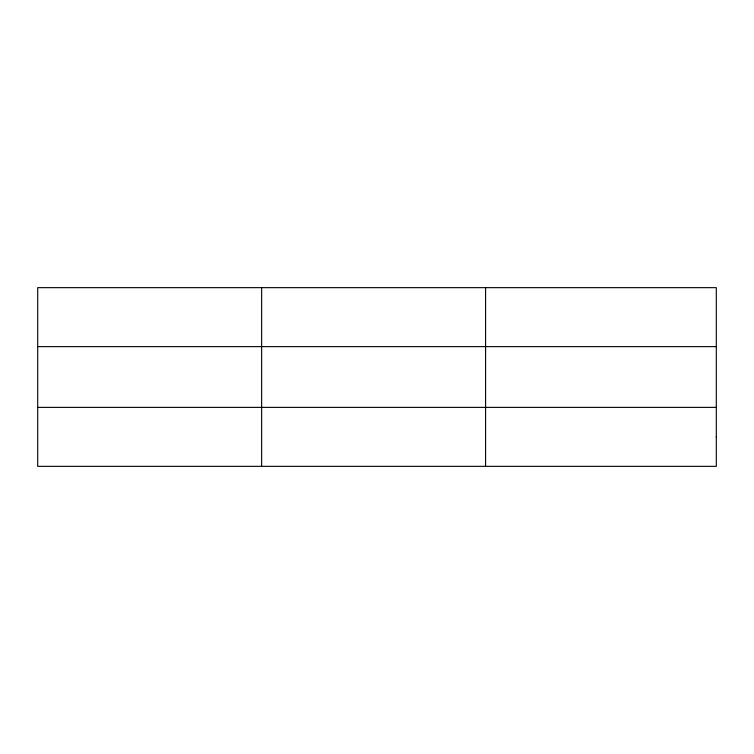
<?xml version="1.0" encoding="UTF-8"?>
<svg xmlns="http://www.w3.org/2000/svg" width="754" height="754" viewBox="0 0 754 754"><rect width="100%" height="100%" fill="white"/><g stroke="black" fill="none" stroke-linecap="round" stroke-linejoin="round"><path stroke-width="1.13" d="M261.638 287.651L261.638 466.349M485.576 287.651L485.576 466.349M37.7 346.623L716.3 346.623M37.7 407.377L716.3 407.377M716.3 436.858L716.3 466.349L37.7 466.349L37.7 287.651L716.3 287.651L716.3 436.858"/></g></svg>
